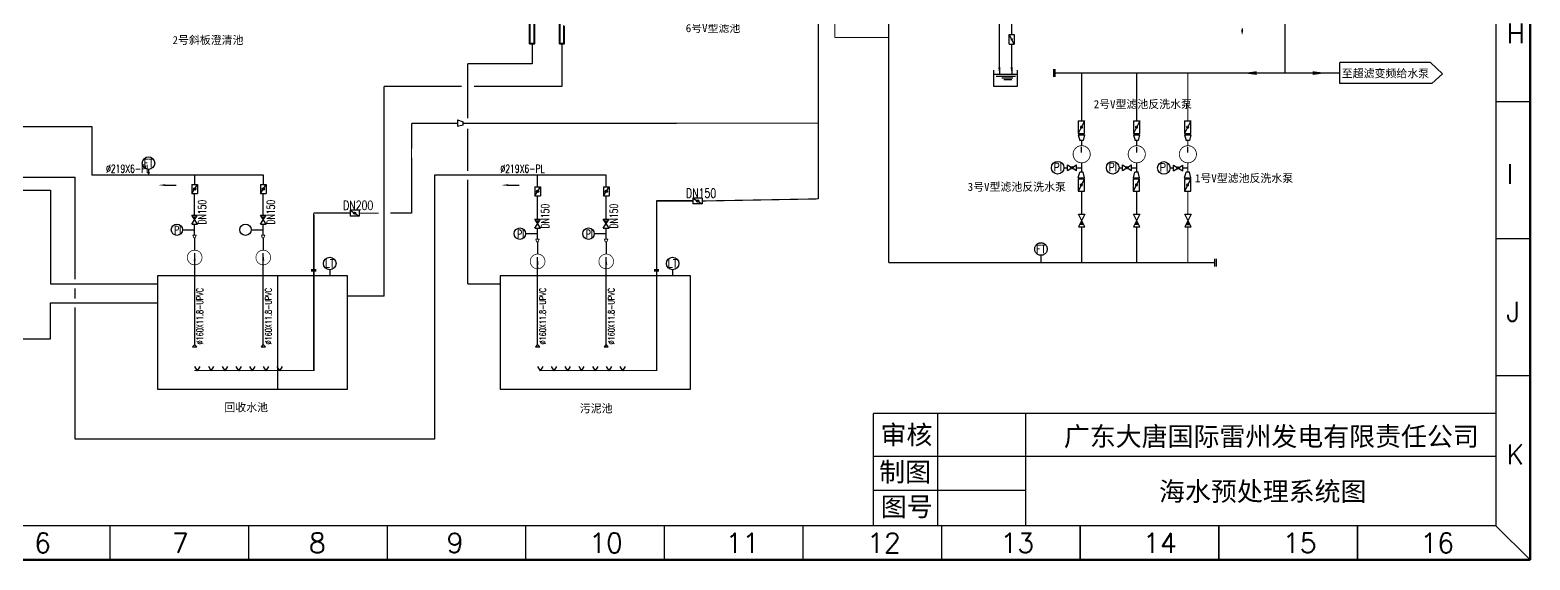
# Model space of a CAD drawing. Extents: x 4355 to 5355, y 1066 to 1761.
# Drawn here: x 4698 to 5355, y 1066 to 1298 of the extents above; entities that cross this region are included whole.
import ezdxf
from ezdxf.enums import TextEntityAlignment as Align

# ---------------------------------------------------------------- set-up
doc = ezdxf.new("R2010")
doc.units = 0
doc.header["$LTSCALE"] = 10
doc.header["$MEASUREMENT"] = 0
doc.linetypes.add('DASHED', pattern=[0.75, 0.5, -0.25])
doc.linetypes.add('ZJ', pattern=[24, 10, -2, 0, -2, 10])
doc.layers.get('0').update_dxf_attribs({"linetype": 'CONTINUOUS'})
for name, color, linetype in [('1', 7, 'ZJ'), ('10', 7, 'CONTINUOUS'), ('3', 1, 'CONTINUOUS'), ('NEW', 70, 'CONTINUOUS'), ('修改', 7, 'CONTINUOUS'), ('排泥管', 126, 'DASHED'), ('标准', 4, 'CONTINUOUS'), ('气动蝶阀', 7, 'CONTINUOUS'), ('生产水', 1, 'CONTINUOUS'), ('管径', 2, 'CONTINUOUS'), ('阀门', 7, 'CONTINUOUS')]:
    doc.layers.add(name, color=color, linetype=linetype)
doc.styles.add('HZ', font='geditxt.shx', dxfattribs={"width": 0.7, "bigfont": 'hztxt1.shx'})
doc.styles.add('HZ2', font='geditxt.shx', dxfattribs={"width": 0.7, "bigfont": 'hztxt1.shx'})
doc.styles.add('样式 1', font='fangsong_GB2312.ttf', dxfattribs={"height": 2})
doc.styles.add('样式 2', font='txt.shx', dxfattribs={"height": 2})
doc.styles.add('样式 3', font='', dxfattribs={"height": 3.5})
doc.styles.get('样式 3').set_extended_font_data('FangSong')

# ---------------------------------------------------------------- blocks, each defined once
blk = doc.blocks.new('A$C38862A56')
at = {"color": 0}
for p, q in [((0, 0), (4, 2.5)), ((0, 2.5), (0, 0)), ((0, 2.5), (4, 0)), ((3.17, 1.98), (3.17, 0.52)), ((4, 2.5), (4, 0))]:
    blk.add_line(p, q, dxfattribs=at)
blk = doc.blocks.new('A$C17911FE2')
h = blk.add_hatch(color=0)
edge = h.paths.add_edge_path()
edge.add_arc((1.25, 2), 0.5, 0, 360)
at = {"color": 0}
for p, q in [((0, 0), (2.5, 4)), ((0, 4), (0, 0)), ((0, 4), (2.5, 4)), ((0, 0), (2.5, 0)), ((2.5, 4), (2.5, 0))]:
    blk.add_line(p, q, dxfattribs=at)
blk.add_circle((1.25, 2), 0.5, dxfattribs=at)

msp = doc.modelspace()

# ---------------------------------------------------------------- hatches: boundary and pattern name
h = msp.add_hatch(color=0)
edge = h.paths.add_edge_path()
edge.add_arc((5154.25, 1237.63), 0.5, 0, 360)
h = msp.add_hatch(color=0)
edge = h.paths.add_edge_path()
edge.add_arc((5178.35, 1237.63), 0.5, 0, 360)
h = msp.add_hatch(color=0)
edge = h.paths.add_edge_path()
edge.add_arc((5200.71, 1237.54), 0.5, 0, 360)
at = {"ltscale": 0.1}
for points in [[(5159.35, 1212.88), (5157.63, 1212.88), (5158.49, 1214.59)], [(5183.41, 1212.88), (5181.7, 1212.88), (5182.55, 1214.59)], [(5205.81, 1212.83), (5204.1, 1212.83), (5204.96, 1214.55)]]:
    msp.add_hatch(color=7, dxfattribs=at).paths.add_polyline_path(points)

# ---------------------------------------------------------------- linework, layer by layer
at = {"color": 7, "linetype": 'ByBlock', "lineweight": 50}
for p, q in [((5354.63, 1760.69), (5354.63, 1066.12)), ((5354.63, 1066.12), (4354.68, 1066.12))]:
    msp.add_line(p, q, dxfattribs=at)
at = {"color": 7, "linetype": 'ByBlock', "lineweight": 30}
for p, q in [((5339.66, 1745.72), (5339.66, 1081.09)), ((5339.66, 1130.11), (5067.45, 1130.11)), ((5339.66, 1081.09), (4369.65, 1081.09))]:
    msp.add_line(p, q, dxfattribs=at)
at = {"color": 7}
for p, q in [((5128.96, 1291.67), (5126.86, 1295.87)), ((5126.86, 1295.87), (5128.96, 1295.87)), ((5228.7, 1298.49), (5228.7, 1296.84)), ((5126.86, 1291.67), (5128.96, 1291.67)), ((5126.86, 1291.67), (5128.96, 1291.67)), ((5119.89, 1280.28), (5119.89, 1273.28)), ((5122.5, 1281.64), (5122.5, 1278.59)), ((5127.9, 1281.64), (5127.9, 1278.59)), ((5130.48, 1273.28), (5130.48, 1280.28)), ((5146.12, 1280.67), (5146.12, 1277.35)), ((5146.8, 1280.67), (5146.8, 1277.35)), ((5119.89, 1278.59), (5130.48, 1278.59)), ((5119.89, 1273.28), (5130.48, 1273.28)), ((5121.1, 1277.63), (5129.51, 1277.63)), ((5123.59, 1276.9), (5128.42, 1276.9)), ((5124.44, 1276.18), (5127.94, 1276.18)), ((4885.44, 1255.81), (4887.93, 1256.33)), ((4885.51, 1258.56), (4885.46, 1255.81)), ((4885.49, 1258.51), (4887.96, 1257.75)), ((4887.93, 1256.29), (4887.96, 1257.75)), ((5157.04, 1258.1), (5159.8, 1258.1)), ((5157.04, 1258.1), (5159.8, 1258.1)), ((5157.04, 1258.1), (5157.04, 1252.59)), ((5159.8, 1258.1), (5157.04, 1252.59)), ((5159.8, 1252.59), (5159.8, 1258.1)), ((5181.14, 1258.1), (5183.89, 1258.1)), ((5181.14, 1258.1), (5183.89, 1258.1)), ((5181.14, 1258.1), (5181.14, 1252.59)), ((5183.89, 1258.1), (5181.14, 1252.59)), ((5183.89, 1252.59), (5183.89, 1258.1)), ((5206.26, 1258.1), (5203.51, 1252.59)), ((5203.51, 1258.1), (5203.51, 1252.59)), ((5203.51, 1258.1), (5206.26, 1258.1)), ((5203.51, 1258.1), (5206.26, 1258.1)), ((5206.26, 1252.59), (5206.26, 1258.1)), ((5157.04, 1252.59), (5159.8, 1252.59)), ((5157.05, 1252.05), (5159.75, 1252.05)), ((5157.05, 1252.05), (5157.76, 1249.59)), ((5159.19, 1249.59), (5157.76, 1249.59)), ((5159.75, 1252.05), (5159.19, 1249.59)), ((5181.14, 1252.59), (5183.89, 1252.59)), ((5181.15, 1252.05), (5183.84, 1252.05)), ((5181.15, 1252.05), (5181.85, 1249.59)), ((5183.28, 1249.59), (5181.85, 1249.59)), ((5183.84, 1252.05), (5183.28, 1249.59)), ((5203.51, 1252.59), (5206.26, 1252.59)), ((5203.52, 1252.05), (5204.23, 1249.59)), ((5203.52, 1252.05), (5206.21, 1252.05)), ((5205.65, 1249.59), (5204.23, 1249.59)), ((5206.21, 1252.05), (5205.65, 1249.59)), ((5157.04, 1233.14), (5157.75, 1235.62)), ((5159.21, 1235.62), (5157.75, 1235.62)), ((5159.74, 1233.14), (5159.18, 1235.62)), ((5181.13, 1233.14), (5181.84, 1235.62)), ((5183.31, 1235.62), (5181.84, 1235.62)), ((5183.83, 1233.14), (5183.27, 1235.62)), ((5203.5, 1233.14), (5204.22, 1235.62)), ((5205.68, 1235.62), (5204.22, 1235.62)), ((5206.21, 1233.14), (5205.64, 1235.62)), ((5156.99, 1233.16), (5159.74, 1233.16)), ((5159.75, 1232.83), (5157, 1227.32)), ((5157, 1232.83), (5157, 1227.32)), ((5157, 1232.83), (5159.75, 1232.83)), ((5157, 1232.83), (5159.75, 1232.83)), ((5157, 1227.32), (5159.75, 1227.32)), ((5159.75, 1227.32), (5159.75, 1232.83)), ((5181.08, 1233.16), (5183.83, 1233.16)), ((5183.85, 1232.83), (5181.09, 1227.32)), ((5181.09, 1232.83), (5181.09, 1227.32)), ((5181.09, 1232.83), (5183.85, 1232.83)), ((5181.09, 1227.32), (5183.85, 1227.32)), ((5183.85, 1227.32), (5183.85, 1232.83)), ((5203.45, 1233.16), (5206.21, 1233.16)), ((5206.22, 1232.83), (5203.46, 1227.32)), ((5203.46, 1232.83), (5203.46, 1227.32)), ((5203.46, 1232.83), (5206.22, 1232.83)), ((5203.46, 1227.32), (5206.22, 1227.32)), ((5206.22, 1227.32), (5206.22, 1232.83)), ((5159.87, 1211.84), (5157.11, 1217.35)), ((5159.87, 1217.35), (5157.11, 1211.84)), ((5157.11, 1217.35), (5159.87, 1217.35)), ((5157.11, 1217.35), (5159.87, 1217.35)), ((5183.93, 1211.84), (5181.18, 1217.35)), ((5183.93, 1217.35), (5181.18, 1211.84)), ((5181.18, 1217.35), (5183.93, 1217.35)), ((5181.18, 1217.35), (5183.93, 1217.35)), ((5206.34, 1211.79), (5203.58, 1217.3)), ((5206.34, 1217.3), (5203.58, 1211.79)), ((5203.58, 1217.3), (5206.34, 1217.3)), ((5203.58, 1217.3), (5206.34, 1217.3)), ((4765.26, 1210.52), (4770.51, 1210.52)), ((4795.27, 1210.52), (4800.52, 1210.52)), ((4915.28, 1208.81), (4920.53, 1208.81)), ((4915.28, 1208.81), (4920.53, 1208.81)), ((4945.29, 1208.81), (4950.54, 1208.81)), ((4945.29, 1208.81), (4950.54, 1208.81)), ((5157.11, 1211.84), (5159.87, 1211.84)), ((5157.63, 1212.88), (5159.35, 1212.88)), ((5181.18, 1211.84), (5183.93, 1211.84)), ((5181.7, 1212.88), (5183.41, 1212.88)), ((5203.58, 1211.79), (5206.34, 1211.79)), ((5204.1, 1212.83), (5205.81, 1212.83)), ((4770.53, 1195.53), (4770.53, 1200.28)), ((4800.54, 1195.53), (4800.54, 1200.28)), ((4920.54, 1193.81), (4920.54, 1198.57)), ((4920.54, 1193.81), (4920.54, 1198.57)), ((4950.55, 1193.81), (4950.55, 1198.57)), ((4950.55, 1193.81), (4950.55, 1198.57)), ((5216.61, 1197.76), (5216.61, 1194.44)), ((5217.3, 1197.76), (5217.3, 1194.44)), ((4821.52, 1193.07), (4823.62, 1193.07)), ((4821.52, 1192.57), (4823.62, 1192.57)), ((4971.52, 1193.07), (4973.62, 1193.07)), ((4971.52, 1193.07), (4973.62, 1193.07)), ((4971.52, 1192.57), (4973.62, 1192.57)), ((4971.52, 1192.57), (4973.62, 1192.57))]:
    msp.add_line(p, q, dxfattribs=at)
at = {"color": 2}
for p, q in [((4918.11, 1291.84), (4918.11, 1283.04)), ((4931.18, 1291.84), (4931.18, 1273.11)), ((4918.11, 1283.04), (4890.05, 1283.04)), ((4890.05, 1259.35), (4890.05, 1283.04)), ((4853.46, 1186.84), (4853.46, 1273.11)), ((4887.28, 1273.11), (4853.46, 1273.11)), ((4931.18, 1273.11), (4892.83, 1273.11)), ((4600.62, 1255.7), (4725.52, 1255.7)), ((4725.52, 1255.7), (4725.52, 1234.33)), ((4853.46, 1181.51), (4853.46, 1254)), ((4890.05, 1236.33), (4890.05, 1254.64)), ((4890.05, 1236.33), (4890.05, 1249.3)), ((4800.58, 1234.31), (4725.52, 1234.33)), ((4770.55, 1230.31), (4770.55, 1234.32)), ((4800.56, 1230.31), (4800.56, 1234.32)), ((4800.58, 1231.9), (4800.58, 1234.31)), ((4950.58, 1234.31), (4875.39, 1234.33)), ((4950.58, 1234.31), (4875.39, 1234.33)), ((4920.55, 1229.34), (4920.55, 1234.32)), ((4950.56, 1229.34), (4950.56, 1234.32)), ((4652.45, 1233.53), (4718.24, 1233.53)), ((4686.72, 1227.86), (4707.51, 1227.86)), ((4707.51, 1227.86), (4707.51, 1186.84)), ((4718.24, 1188.84), (4718.24, 1233.53)), ((4890.05, 1186.84), (4890.05, 1232.33)), ((4890.05, 1186.84), (4890.05, 1232.33)), ((4770.49, 1216.92), (4770.49, 1226.31)), ((4800.5, 1216.92), (4800.5, 1226.31)), ((4920.51, 1215.2), (4920.55, 1225.34)), ((4950.52, 1215.2), (4950.56, 1225.34)), ((4770.49, 1208.12), (4770.49, 1212.92)), ((4800.5, 1208.12), (4800.5, 1212.92)), ((4920.51, 1206.41), (4920.51, 1211.2)), ((4920.51, 1206.41), (4920.51, 1211.2)), ((4950.52, 1206.41), (4950.52, 1211.2)), ((4950.52, 1206.41), (4950.52, 1211.2)), ((4770.51, 1207), (4770.51, 1201.59)), ((4800.52, 1207), (4800.52, 1201.59)), ((4920.53, 1205.28), (4920.53, 1199.87)), ((4920.53, 1205.28), (4920.53, 1199.87)), ((4950.54, 1205.28), (4950.54, 1199.87)), ((4950.54, 1205.28), (4950.54, 1199.87)), ((4770.53, 1193.89), (4770.53, 1196.96)), ((4800.54, 1193.89), (4800.54, 1196.96)), ((4800.54, 1160.33), (4800.54, 1195.36)), ((4920.56, 1193.44), (4920.54, 1195.25)), ((4950.54, 1160.33), (4950.54, 1194.61)), ((4950.57, 1193.44), (4950.55, 1195.25)), ((4770.53, 1160.33), (4770.53, 1193.89)), ((4800.54, 1160.33), (4800.54, 1193.89)), ((4920.53, 1160.33), (4920.53, 1193.44)), ((4950.54, 1160.33), (4950.54, 1193.44)), ((4707.51, 1186.84), (4754.19, 1186.84)), ((4718.24, 1180.49), (4718.24, 1184.84)), ((4853.46, 1181.51), (4837.38, 1181.51)), ((4890.05, 1186.84), (4904.19, 1186.84)), ((4890.05, 1186.84), (4904.19, 1186.84)), ((4718.24, 1118.92), (4718.24, 1176.49)), ((4770.53, 1160.34), (4769.62, 1159.32)), ((4769.62, 1159.32), (4771.45, 1159.32)), ((4771.45, 1159.32), (4770.51, 1160.31)), ((4800.54, 1160.34), (4799.62, 1159.32)), ((4799.62, 1159.32), (4801.46, 1159.32)), ((4801.46, 1159.32), (4800.52, 1160.31)), ((4920.53, 1160.34), (4919.62, 1159.32)), ((4920.53, 1160.34), (4919.62, 1159.32)), ((4919.62, 1159.32), (4921.45, 1159.32)), ((4919.62, 1159.32), (4921.45, 1159.32)), ((4921.45, 1159.32), (4920.51, 1160.31)), ((4921.45, 1159.32), (4920.51, 1160.31)), ((4950.54, 1160.34), (4949.62, 1159.32)), ((4950.54, 1160.34), (4949.62, 1159.32)), ((4949.62, 1159.32), (4951.46, 1159.32)), ((4949.62, 1159.32), (4951.46, 1159.32)), ((4951.46, 1159.32), (4950.52, 1160.31)), ((4951.46, 1159.32), (4950.52, 1160.31)), ((4875.39, 1118.92), (4718.24, 1118.92))]:
    msp.add_line(p, q, dxfattribs=at)
for p, q in [((5311.12, 1283.64), (5271.43, 1283.59)), ((5271.43, 1274.44), (5271.43, 1283.59)), ((5316.4, 1278.73), (5311.12, 1283.64)), ((5311.72, 1274.49), (5271.43, 1274.44)), ((5311.72, 1274.49), (5316.4, 1278.73)), ((5158.42, 1252.59), (5158.42, 1252.05)), ((5182.51, 1252.59), (5182.49, 1252.05)), ((5204.89, 1252.59), (5204.89, 1252.05)), ((4757.71, 1230.03), (4762.39, 1230.03)), ((4907.71, 1230.03), (4912.39, 1230.03)), ((4907.71, 1230.03), (4912.39, 1230.03)), ((5158.36, 1233.16), (5158.37, 1232.83)), ((5182.46, 1233.16), (5182.46, 1232.83)), ((5204.83, 1233.16), (5204.84, 1232.83)), ((4707.51, 1178.49), (4754.19, 1178.49)), ((4707.51, 1162.76), (4707.51, 1178.49))]:
    msp.add_line(p, q)
at = {"color": 7, "linetype": 'ByBlock', "lineweight": -3}
for p, q in [((5354.63, 1266.37), (5339.66, 1266.37)), ((5354.63, 1206.49), (5339.66, 1206.49)), ((5354.63, 1146.61), (5339.66, 1146.61)), ((4733.4, 1081.09), (4733.4, 1066.12)), ((4794.03, 1081.09), (4794.03, 1066.12)), ((4854.65, 1081.09), (4854.65, 1066.12)), ((4915.28, 1081.09), (4915.28, 1066.12)), ((4975.9, 1081.09), (4975.9, 1066.12)), ((5036.53, 1081.09), (5036.53, 1066.12)), ((5097.16, 1081.09), (5097.16, 1066.12)), ((5097.16, 1081.09), (5097.16, 1066.12)), ((5157.78, 1081.09), (5157.78, 1066.12)), ((5157.88, 1081.09), (5157.88, 1066.12)), ((5218.41, 1081.09), (5218.41, 1066.12)), ((5218.51, 1081.09), (5218.51, 1066.12)), ((5279.03, 1081.09), (5279.03, 1066.12)), ((5279.13, 1081.09), (5279.13, 1066.12)), ((5339.66, 1081.09), (5354.63, 1066.12))]:
    msp.add_line(p, q, dxfattribs=at)
at = {"color": 7, "ltscale": 2}
for p, q in [((5158.49, 1244.25), (5158.49, 1246.71)), ((5158.49, 1244.25), (5158.49, 1246.71)), ((5182.58, 1244.25), (5182.58, 1246.71)), ((5182.58, 1244.25), (5182.58, 1246.71)), ((5204.96, 1244.25), (5204.96, 1246.71)), ((5204.96, 1244.25), (5204.96, 1246.71))]:
    msp.add_line(p, q, dxfattribs=at)
at = {"color": 0}
for p, q in [((4750.31, 1236.89), (4750.31, 1234.32)), ((5150.75, 1237.63), (5152.25, 1237.63)), ((5152.25, 1236.38), (5156.25, 1238.88)), ((5152.25, 1236.38), (5152.25, 1238.88)), ((5156.25, 1236.38), (5156.25, 1238.88)), ((5156.25, 1237.63), (5158.32, 1237.63)), ((5174.85, 1237.63), (5176.35, 1237.63)), ((5176.35, 1236.38), (5180.35, 1238.88)), ((5176.35, 1236.38), (5176.35, 1238.88)), ((5180.35, 1236.38), (5180.35, 1238.88)), ((5180.35, 1237.63), (5182.42, 1237.63)), ((5197.21, 1237.54), (5198.71, 1237.54)), ((5198.71, 1236.29), (5202.71, 1238.79)), ((5198.71, 1236.29), (5198.71, 1238.79)), ((5202.71, 1236.29), (5202.71, 1238.79)), ((5202.71, 1237.54), (5204.78, 1237.54)), ((5140.69, 1199.33), (5140.69, 1196.1)), ((5106.45, 1111.56), (5339.21, 1111.56))]:
    msp.add_line(p, q, dxfattribs=at)
at = {"color": 7, "lineweight": 9}
for p, q in [((4770.1, 1207), (4769.78, 1208.13)), ((4771.16, 1208.12), (4769.78, 1208.13)), ((4769.93, 1208.13), (4771.02, 1208.12)), ((4770.79, 1206.99), (4771.16, 1208.12)), ((4800.11, 1207), (4799.79, 1208.13)), ((4801.17, 1208.12), (4799.79, 1208.13)), ((4799.93, 1208.13), (4801.03, 1208.12)), ((4800.8, 1206.99), (4801.17, 1208.12)), ((4770.1, 1207), (4770.79, 1206.99)), ((4800.11, 1207), (4800.8, 1206.99)), ((4920.11, 1205.28), (4919.8, 1206.41)), ((4921.18, 1206.4), (4919.8, 1206.41)), ((4920.11, 1205.28), (4919.8, 1206.41)), ((4921.18, 1206.4), (4919.8, 1206.41)), ((4919.94, 1206.41), (4921.03, 1206.4)), ((4919.94, 1206.41), (4921.03, 1206.4)), ((4920.11, 1205.28), (4920.8, 1205.28)), ((4920.11, 1205.28), (4920.8, 1205.28)), ((4920.8, 1205.28), (4921.18, 1206.4)), ((4920.8, 1205.28), (4921.18, 1206.4)), ((4950.12, 1205.28), (4949.81, 1206.41)), ((4951.18, 1206.4), (4949.81, 1206.41)), ((4950.12, 1205.28), (4949.81, 1206.41)), ((4951.18, 1206.4), (4949.81, 1206.41)), ((4949.95, 1206.41), (4951.04, 1206.4)), ((4949.95, 1206.41), (4951.04, 1206.4)), ((4950.12, 1205.28), (4950.81, 1205.28)), ((4950.12, 1205.28), (4950.81, 1205.28)), ((4950.81, 1205.28), (4951.18, 1206.4)), ((4950.81, 1205.28), (4951.18, 1206.4))]:
    msp.add_line(p, q, dxfattribs=at)
at = {"color": 6, "ltscale": 8}
for p, q in [((4806.84, 1190.38), (4754.19, 1190.38)), ((4806.84, 1190.38), (4754.19, 1190.38)), ((4754.19, 1190.38), (4754.19, 1140.87)), ((4837.38, 1190.38), (4754.19, 1190.38)), ((4837.38, 1190.38), (4754.19, 1190.38)), ((4806.84, 1140.87), (4806.84, 1190.38)), ((4837.38, 1140.87), (4837.38, 1190.38)), ((4904.19, 1190.38), (4904.19, 1140.87)), ((4987.38, 1190.38), (4904.19, 1190.38)), ((4987.38, 1190.38), (4904.19, 1190.38)), ((4904.19, 1190.38), (4904.19, 1140.87)), ((4987.38, 1190.38), (4904.19, 1190.38)), ((4987.38, 1190.38), (4904.19, 1190.38)), ((4987.38, 1140.87), (4987.38, 1190.38)), ((4987.38, 1140.87), (4987.38, 1190.38)), ((4754.19, 1140.87), (4806.84, 1140.87)), ((4754.19, 1140.87), (4837.38, 1140.87)), ((4904.19, 1140.87), (4987.38, 1140.87)), ((4904.19, 1140.87), (4987.38, 1140.87))]:
    msp.add_line(p, q, dxfattribs=at)
at = {"color": 0, "linetype": 'ByBlock', "lineweight": 30}
msp.add_line((5067.45, 1081.09), (5067.45, 1130.11), dxfattribs=at)
at = {"color": 0, "linetype": 'ByBlock'}
for p, q in [((5095.66, 1081.09), (5095.66, 1130.11)), ((5134.04, 1081.09), (5134.04, 1130.11)), ((5067.45, 1111.56), (5339.66, 1111.56)), ((5067.45, 1096.66), (5133.99, 1096.66))]:
    msp.add_line(p, q, dxfattribs=at)
at = {"color": 0, "lineweight": 30}
msp.add_line((5339.66, 1130.11), (5339.66, 1081.09), dxfattribs=at)
at = {"color": 3, "const_width": 0.5}
for points in [[(5122.49, 1364.29), (5122.49, 1281.56)], [(5127.91, 1295.87), (5127.91, 1300.89)], [(5127.89, 1291.67), (5127.89, 1281.56)]]:
    msp.add_lwpolyline(points, dxfattribs=at)
at = {"color": 7, "const_width": 0.5}
for points in [[(5074.1, 1308.82), (5074.1, 1196.1)], [(5050.54, 1300.97), (5050.54, 1294.57)], [(5050.54, 1294.57), (5074.1, 1294.57)], [(5158.49, 1235.62), (5158.49, 1239.64)], [(5182.58, 1235.62), (5182.58, 1239.64)], [(5204.96, 1235.62), (5204.96, 1239.64)], [(5158.49, 1217.35), (5158.49, 1227.32)], [(5182.58, 1217.35), (5182.58, 1227.32)], [(5204.96, 1217.3), (5204.96, 1227.32)], [(5158.49, 1196.1), (5158.49, 1211.84)], [(5182.58, 1196.1), (5182.58, 1211.84)], [(5204.96, 1196.1), (5204.96, 1211.79)], [(5074.1, 1196.1), (5216.61, 1196.1)]]:
    msp.add_lwpolyline(points, dxfattribs=at)
at = {"color": 7}
for points in [[(5228.7, 1295.7, 0, 1, 0), (5228.7, 1297.7, 1, 1, 0)], [(4770.53, 1200.28, 0, 0.875, 0), (4770.53, 1196.96, 0.875, 0.875, 0)], [(4800.54, 1200.28, 0, 0.875, 0), (4800.54, 1196.96, 0.875, 0.875, 0)], [(4920.54, 1198.57, 0, 0.875, 0), (4920.54, 1195.25, 0.875, 0.875, 0)], [(4920.54, 1198.57, 0, 0.875, 0), (4920.54, 1195.25, 0.875, 0.875, 0)], [(4950.55, 1198.57, 0, 0.875, 0), (4950.55, 1195.25, 0.875, 0.875, 0)], [(4950.55, 1198.57, 0, 0.875, 0), (4950.55, 1195.25, 0.875, 0.875, 0)]]:
    msp.add_lwpolyline(points, format="xyseb", dxfattribs=at)
for points, const_width in [([(5158.42, 1255.6, -1), (5158.42, 1255.17, -1)], 0.957), ([(5182.51, 1255.6, -1), (5182.51, 1255.17, -1)], 0.957), ([(5204.89, 1255.6, -1), (5204.89, 1255.17, -1)], 0.957), ([(5154.77, 1243.52, -1), (5162.27, 1243.52, -1)], 0.357), ([(5178.86, 1243.52, -1), (5186.36, 1243.52, -1)], 0.357), ([(5201.23, 1243.52, -1), (5208.73, 1243.52, -1)], 0.357), ([(5158.37, 1230.32, -1), (5158.37, 1229.9, -1)], 0.957), ([(5182.47, 1230.32, -1), (5182.47, 1229.9, -1)], 0.957), ([(5204.84, 1230.32, -1), (5204.84, 1229.9, -1)], 0.957)]:
    msp.add_lwpolyline(points, format="xyb", close=True, dxfattribs=dict(at, const_width=const_width))
at = {"color": 7, "ltscale": 2}
for points in [[(5158.49, 1247.01, 0, 0, 0), (5158.49, 1243.32, 0.738, 0, 0), (5158.49, 1239.63, 0, 0, 0)], [(5182.58, 1247.01, 0, 0, 0), (5182.58, 1243.32, 0.738, 0, 0), (5182.58, 1239.63, 0, 0, 0)], [(5204.96, 1247.01, 0, 0, 0), (5204.96, 1243.32, 0.738, 0, 0), (5204.96, 1239.63, 0, 0, 0)]]:
    msp.add_lwpolyline(points, format="xyseb", dxfattribs=at)
at = {"color": 0}
for centre, radius in [((4750.31, 1239.64), 2.75), ((5148, 1237.63), 2.75), ((5172.1, 1237.63), 2.75), ((5194.46, 1237.54), 2.75), ((5154.25, 1237.63), 0.5), ((5178.35, 1237.63), 0.5), ((5200.71, 1237.54), 0.5), ((4829.59, 1195.74), 2.75), ((4979.59, 1195.74), 2.75), ((4979.59, 1195.74), 2.75)]:
    msp.add_circle(centre, radius, dxfattribs=at)
at = {"color": 7}
for centre in [(4762.76, 1210.52), (4792.77, 1210.52), (4912.78, 1208.81), (4912.78, 1208.81), (4942.79, 1208.81), (4942.79, 1208.81)]:
    msp.add_circle(centre, 2.5, dxfattribs=at)
for points in [[(4771.23, 1216.09), (4769.76, 1216.09), (4770.49, 1214.92)], [(4801.24, 1216.09), (4799.77, 1216.09), (4800.5, 1214.92)], [(4921.24, 1214.38), (4919.77, 1214.38), (4920.51, 1213.2)], [(4921.24, 1214.38), (4919.77, 1214.38), (4920.51, 1213.2)], [(4951.25, 1214.38), (4949.78, 1214.38), (4950.52, 1213.2)], [(4951.25, 1214.38), (4949.78, 1214.38), (4950.52, 1213.2)]]:
    msp.add_solid(points)
at = {"layer": '1', "color": 7}
for p, q in [((5126.86, 1291.67), (5126.86, 1295.87)), ((5128.96, 1295.87), (5128.96, 1291.67))]:
    msp.add_line(p, q, dxfattribs=at)
at = {"layer": '1', "color": 0}
for p, q in [((5152.25, 1238.88), (5156.25, 1236.38)), ((5176.35, 1238.88), (5180.35, 1236.38)), ((5198.71, 1238.79), (5202.71, 1236.29))]:
    msp.add_line(p, q, dxfattribs=at)
at = {"layer": '1', "color": 7, "const_width": 0.729}
msp.add_lwpolyline([(5127.91, 1293.58, 1), (5127.91, 1293.91, 1)], format="xyb", close=True, dxfattribs=at)
at = {"layer": '1', "color": 0}
msp.add_circle((5140.69, 1202.08), 2.75, dxfattribs=at)
at = {"layer": '10', "color": 2}
for p, q in [((4865.39, 1257.01), (4865.39, 1245.97)), ((4865.39, 1241.97), (4865.39, 1217.75)), ((4875.39, 1234.33), (4875.39, 1118.92)), ((4988.48, 1223.08), (4972.57, 1223.08)), ((4972.57, 1223.08), (4972.57, 1193.07)), ((4838.48, 1217.75), (4822.57, 1217.75)), ((4822.57, 1216.92), (4822.57, 1193.07)), ((4865.39, 1217.75), (4856.14, 1217.75)), ((4822.57, 1192.57), (4822.57, 1148.75)), ((4822.57, 1192.57), (4822.57, 1148.75)), ((4972.57, 1192.57), (4972.57, 1148.75)), ((4771.79, 1148.75), (4770.64, 1150.75)), ((4771.79, 1148.75), (4772.95, 1150.75)), ((4777.79, 1148.75), (4776.64, 1150.75)), ((4777.79, 1148.75), (4778.95, 1150.75)), ((4783.79, 1148.75), (4782.64, 1150.75)), ((4783.79, 1148.75), (4784.95, 1150.75)), ((4789.79, 1148.75), (4788.64, 1150.75)), ((4789.79, 1148.75), (4790.95, 1150.75)), ((4795.79, 1148.75), (4794.64, 1150.75)), ((4795.79, 1148.75), (4796.95, 1150.75)), ((4801.79, 1148.75), (4800.64, 1150.75)), ((4801.79, 1148.75), (4802.95, 1150.75)), ((4807.79, 1148.75), (4806.64, 1150.75)), ((4807.79, 1148.75), (4808.95, 1150.75)), ((4921.79, 1148.75), (4920.64, 1150.75)), ((4921.79, 1148.75), (4920.64, 1150.75)), ((4921.79, 1148.75), (4922.95, 1150.75)), ((4921.79, 1148.75), (4922.95, 1150.75)), ((4927.79, 1148.75), (4926.64, 1150.75)), ((4927.79, 1148.75), (4926.64, 1150.75)), ((4927.79, 1148.75), (4928.95, 1150.75)), ((4927.79, 1148.75), (4928.95, 1150.75)), ((4933.79, 1148.75), (4932.64, 1150.75)), ((4933.79, 1148.75), (4932.64, 1150.75)), ((4933.79, 1148.75), (4934.95, 1150.75)), ((4933.79, 1148.75), (4934.95, 1150.75)), ((4939.79, 1148.75), (4938.64, 1150.75)), ((4939.79, 1148.75), (4938.64, 1150.75)), ((4939.79, 1148.75), (4940.95, 1150.75)), ((4939.79, 1148.75), (4940.95, 1150.75)), ((4945.79, 1148.75), (4944.64, 1150.75)), ((4945.79, 1148.75), (4944.64, 1150.75)), ((4945.79, 1148.75), (4946.95, 1150.75)), ((4945.79, 1148.75), (4946.95, 1150.75)), ((4951.79, 1148.75), (4950.64, 1150.75)), ((4951.79, 1148.75), (4950.64, 1150.75)), ((4951.79, 1148.75), (4952.95, 1150.75)), ((4951.79, 1148.75), (4952.95, 1150.75)), ((4957.79, 1148.75), (4956.64, 1150.75)), ((4957.79, 1148.75), (4956.64, 1150.75)), ((4957.79, 1148.75), (4958.95, 1150.75)), ((4957.79, 1148.75), (4958.95, 1150.75))]:
    msp.add_line(p, q, dxfattribs=at)
at = {"layer": '10', "color": 4, "const_width": 0.5}
for points in [[(5043.33, 1353.96), (5043.33, 1224)], [(4885.48, 1257.02), (4865.39, 1257.01)], [(4865.39, 1257.01), (4865.39, 1217.75)], [(5043.36, 1257.1), (4887.94, 1257.02)], [(4972.57, 1223.08), (4972.57, 1193.07)], [(4988.48, 1223.08), (4972.57, 1223.08)], [(5043.33, 1224), (4992.48, 1223.08)], [(4822.57, 1217.75), (4822.57, 1193.07)], [(4838.48, 1217.75), (4822.57, 1217.75)], [(4851, 1217.75), (4842.48, 1217.75)], [(4865.39, 1217.75), (4856.14, 1217.75)], [(4822.57, 1192.57), (4822.57, 1148.75)], [(4972.57, 1192.57), (4972.57, 1148.75)], [(4770.33, 1149), (4822.57, 1149)], [(4921.44, 1149), (4972.57, 1149)]]:
    msp.add_lwpolyline(points, dxfattribs=at)
at = {"layer": '3', "color": 3}
for points in [[(5122.49, 1278.68, 0, 1, 0), (5122.49, 1281.56, 1, 1, 0)], [(5127.89, 1278.68, 0, 1, 0), (5127.89, 1281.56, 1, 1, 0)]]:
    msp.add_lwpolyline(points, format="xyseb", dxfattribs=at)
at = {"layer": '3', "color": 7, "const_width": 0.306}
for points in [[(4773.73, 1198.37, -1), (4767.3, 1198.37, -1)], [(4803.74, 1198.37, -1), (4797.31, 1198.37, -1)], [(4923.74, 1196.66, -1), (4917.31, 1196.66, -1)], [(4923.74, 1196.66, -1), (4917.31, 1196.66, -1)], [(4953.75, 1196.66, -1), (4947.32, 1196.66, -1)], [(4953.75, 1196.66, -1), (4947.32, 1196.66, -1)]]:
    msp.add_lwpolyline(points, format="xyb", close=True, dxfattribs=at)
at = {"layer": 'NEW', "ltscale": 100}
for points in [[(5235.05, 1279.01, 1.6, 0, 0), (5228.99, 1279.01, 0, 0, 0)], [(5259.56, 1279.01, 1.6, 0, 0), (5265.62, 1279.01, 0, 0, 0)]]:
    msp.add_lwpolyline(points, format="xyseb", dxfattribs=at)
at = {"layer": 'NEW', "color": 7, "ltscale": 100}
for points in [[(4757.71, 1230.03, 0.798, 0, 0), (4754.68, 1230.03, 0, 0, 0)], [(4907.71, 1230.03, 0.798, 0, 0), (4904.68, 1230.03, 0, 0, 0)], [(4907.71, 1230.03, 0.798, 0, 0), (4904.68, 1230.03, 0, 0, 0)]]:
    msp.add_lwpolyline(points, format="xyseb", dxfattribs=at)
at = {"layer": '修改', "color": 7}
for p, q in [((4829.59, 1192.99), (4829.59, 1190.38)), ((4829.59, 1192.99), (4829.59, 1190.38)), ((4979.59, 1192.99), (4979.59, 1190.38)), ((4979.59, 1192.99), (4979.59, 1190.38)), ((4979.59, 1192.99), (4979.59, 1190.38)), ((4979.59, 1192.99), (4979.59, 1190.38))]:
    msp.add_line(p, q, dxfattribs=at)
at = {"layer": '修改', "color": 0, "ltscale": 3}
msp.add_line((4551.25, 1162.76), (4707.51, 1162.76), dxfattribs=at)
at = {"layer": '生产水'}
for p, q in [((4919.04, 1292.12), (4919.04, 1463.49)), ((4919.31, 1291.84), (4919.31, 1463.77)), ((4917.04, 1291.84), (4917.04, 1301.84)), ((4917.32, 1292.12), (4917.32, 1302.12)), ((4930.11, 1291.84), (4930.11, 1301.84)), ((4930.39, 1292.12), (4930.39, 1302.12)), ((4931.97, 1292.12), (4931.97, 1299.86)), ((4932.25, 1291.84), (4932.25, 1299.59)), ((4917.04, 1291.84), (4919.31, 1291.84)), ((4917.32, 1292.12), (4919.04, 1292.12)), ((4930.11, 1291.84), (4932.25, 1291.84)), ((4930.39, 1292.12), (4931.97, 1292.12))]:
    msp.add_line(p, q, dxfattribs=at)
at = {"layer": '生产水', "color": 3}
for points, const_width in [([(5247.51, 1505.25), (5247.51, 1279.01), (5271.43, 1279.01)], 0.59), ([(5271.43, 1279.01), (5146.8, 1279.01)], 0.59), ([(5158.49, 1279.01), (5158.49, 1258.1)], 0.5), ([(5182.58, 1279.01), (5182.58, 1258.1)], 0.5), ([(5204.96, 1279.01), (5204.96, 1258.1)], 0.5), ([(5158.49, 1247.27), (5158.49, 1249.59)], 0.5), ([(5182.58, 1247.27), (5182.58, 1249.59)], 0.5), ([(5204.96, 1247.27), (5204.96, 1249.59)], 0.5)]:
    msp.add_lwpolyline(points, dxfattribs=dict(at, const_width=const_width))

# ---------------------------------------------------------------- block references
at = {"color": 0, "rotation": 90}
for p in [(4771.74, 1212.92), (4801.75, 1212.92), (4921.76, 1211.2), (4921.76, 1211.2), (4951.77, 1211.2), (4951.77, 1211.2)]:
    msp.add_blockref('A$C38862A56', p, dxfattribs=at)
at = {"layer": '阀门', "color": 0}
for p in [(4769.3, 1226.31), (4799.31, 1226.31), (4919.3, 1225.34), (4919.3, 1225.34), (4949.31, 1225.34), (4949.31, 1225.34)]:
    msp.add_blockref('A$C17911FE2', p, dxfattribs=at)
at = {"layer": '阀门', "color": 0, "rotation": 270}
for p in [(4988.48, 1224.33), (4988.48, 1224.33), (4838.48, 1219)]:
    msp.add_blockref('A$C17911FE2', p, dxfattribs=at)

# ---------------------------------------------------------------- texts
at = {"style": '样式 3'}
for s, p in [('6号V型滤池', (4997.25, 1298.66)), ('2号斜板澄清池', (4776.36, 1293.44)), ('回收水池', (4793.05, 1132.84)), ('污泥池', (4946.15, 1132.36))]:
    msp.add_text(s, height=3.5, dxfattribs=at).set_placement(p, align=Align.MIDDLE_CENTER)
at = {"color": 7, "linetype": 'ByBlock', "lineweight": -3, "style": '样式 2'}
for s, height, p in [('H', 8.59, (5344.31, 1292.12)), ('I', 8.59, (5344.31, 1230.59)), ('J', 8.59, (5344.31, 1170.44)), ('K', 8.59, (5344.31, 1108.08)), ('6', 8.59, (4700.31, 1069.31)), ('7', 8.59, (4760.53, 1069.31)), ('8', 8.59, (4820.5, 1069.31)), ('9', 8.59, (4880.72, 1069.31)), ('10', 8.591, (4943.07, 1069.31)), ('11', 8.591, (5002.81, 1069.31)), ('12', 8.591, (5064.68, 1069.31)), ('13', 8.591, (5123, 1069.31)), ('14', 8.591, (5185.35, 1069.31)), ('15', 8.591, (5246.52, 1069.31)), ('16', 8.591, (5306.69, 1069.31))]:
    msp.add_text(s, height=height, dxfattribs=at).set_placement(p)
at = {"style": '样式 3'}
for s, p in [('至超滤变频给水泵', (5272.3, 1277.11)), ('2号V型滤池反洗水泵', (5163.78, 1263.65)), ('1号V型滤池反洗水泵', (5208.07, 1231.28)), ('3号V型滤池反洗水泵', (5108.67, 1227.52))]:
    msp.add_text(s, height=3.5, dxfattribs=at).set_placement(p)
at = {"color": 4, "style": 'HZ', "width": 0.85}
for s, p in [('FT', (4750.31, 1239.64)), ('LT', (4829.59, 1195.74)), ('LT', (4979.59, 1195.74)), ('LT', (4979.59, 1195.74))]:
    msp.add_text(s, height=3.5, dxfattribs=at).set_placement(p, align=Align.MIDDLE_CENTER)
at = {"style": 'HZ', "width": 0.7}
for p in [(4925.57, 1211.03), (4955.58, 1211.03)]:
    msp.add_text('DN150', height=3.5, rotation=90, dxfattribs=at).set_placement(p)
at = {"color": 7, "style": 'HZ', "width": 0.7}
for p in [(4761.56, 1208.62), (4911.57, 1206.91), (4911.57, 1206.91), (4941.58, 1206.91), (4941.58, 1206.91)]:
    msp.add_text('PI', height=3.5, dxfattribs=at).set_placement(p)
at = {"color": 0, "char_height": 8.316, "width": 273.7147, "attachment_point": 5, "style": '样式 1'}
for s, insert in [('{\\fFangSong_GB2312|b0|i0|c134|p49;审核}', (5081.85, 1120.37)), ('广东大唐国际雷州发电有限责任公司', (5241.47, 1119.64)), ('{\\fFangSong_GB2312|b0|i0|c134|p49;制图}', (5081.28, 1104.15)), ('海水预处理系统图', (5237.74, 1095.65)), ('{\\fFangSong_GB2312|b0|i0|c134|p49;图号}', (5081.98, 1088.97))]:
    msp.add_mtext(s, dxfattribs=dict(at, insert=insert))
at = {"layer": '1', "color": 0, "style": 'HZ', "width": 0.85}
for s, p in [('PI', (5148.08, 1237.88)), ('PI', (5172.18, 1237.88)), ('PI', (5194.54, 1237.79)), ('FT', (5140.69, 1202.08))]:
    msp.add_text(s, height=3.5, dxfattribs=at).set_placement(p, align=Align.MIDDLE_CENTER)
at = {"layer": '排泥管', "color": 0, "ltscale": 3, "style": 'HZ', "width": 0.75}
msp.add_text('DN150', height=3.99, dxfattribs=at).set_placement((4985.44, 1224.5))
at = {"layer": '标准', "color": 2, "style": 'HZ', "width": 0.7}
msp.add_text('%%C219X6-PL', height=3.5, dxfattribs=at).set_placement((4904.26, 1235.46))
at = {"layer": '气动蝶阀', "color": 7, "style": 'HZ2', "width": 0.7}
for p in [(4924.18, 1160.38), (4954.19, 1160.38)]:
    msp.add_text('%%C160X11.8-UPVC', height=2.8, rotation=90, dxfattribs=at).set_placement(p)
at = {"layer": '管径', "color": 4, "style": 'HZ', "width": 0.7}
for p in [(4731.75, 1235.46), (4904.26, 1235.46)]:
    msp.add_text('%%C219X6-PL', height=3.5, dxfattribs=at).set_placement(p)
at = {"layer": '管径', "color": 4, "ltscale": 3, "style": 'HZ', "width": 0.75}
for s, p in [('DN150', (4985.44, 1224.5)), ('DN200', (4835.44, 1219.17))]:
    msp.add_text(s, height=3.99, dxfattribs=at).set_placement(p)
at = {"layer": '管径', "color": 4, "width": 0.7}
for s, height, style, p in [('DN150', 3.5, 'HZ', (4775.55, 1212.75)), ('DN150', 3.5, 'HZ', (4805.56, 1212.75)), ('DN150', 3.5, 'HZ', (4925.57, 1211.03)), ('DN150', 3.5, 'HZ', (4955.58, 1211.03)), ('%%C160X11.8-UPVC', 2.8, 'HZ2', (4774.18, 1160.38)), ('%%C160X11.8-UPVC', 2.8, 'HZ2', (4804.19, 1160.38)), ('%%C160X11.8-UPVC', 2.8, 'HZ2', (4924.18, 1160.38)), ('%%C160X11.8-UPVC', 2.8, 'HZ2', (4954.19, 1160.38))]:
    msp.add_text(s, height=height, rotation=90, dxfattribs=dict(at, style=style)).set_placement(p)

doc.saveas('drawing.dxf')
